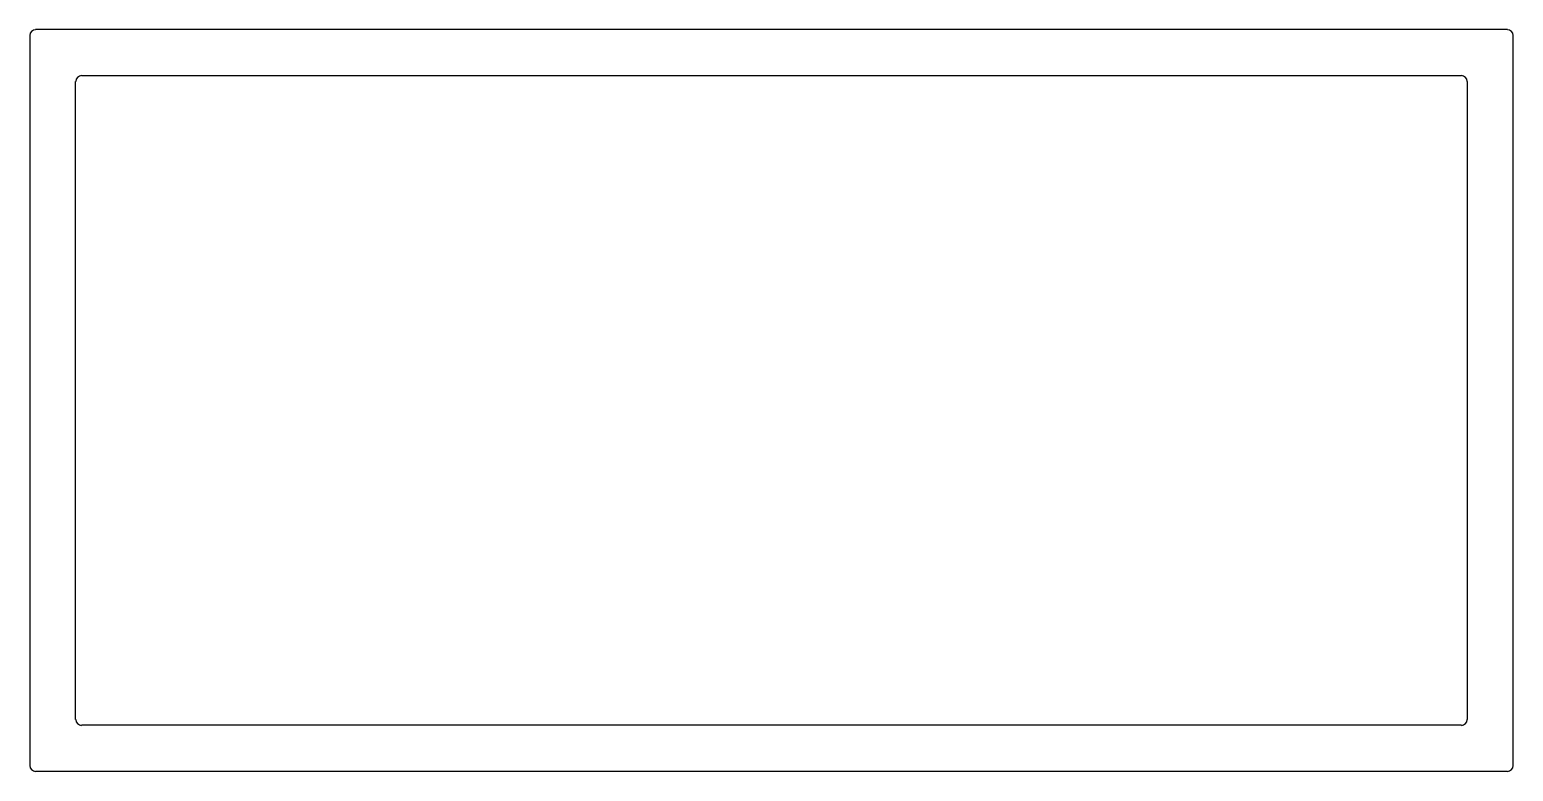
# Model space of a CAD drawing. Header units: inches. Extents: x -52 to 50, y 0 to 51.
import ezdxf

# ---------------------------------------------------------------- set-up
doc = ezdxf.new("R2010")
doc.units = ezdxf.units.IN
doc.header["$MEASUREMENT"] = 0

msp = doc.modelspace()

# ---------------------------------------------------------------- linework, layer by layer
at = {"color": 7}
for p, q in [((49.19, 51.07), (-51.59, 51.07)), ((-52, 50.66), (-52, 0.67)), ((49.6, 0.67), (49.6, 50.66)), ((-48.44, 47.92), (46.04, 47.92)), ((-48.85, 3.82), (-48.85, 47.51)), ((46.45, 47.51), (46.45, 3.82)), ((46.04, 3.42), (-48.44, 3.42)), ((-51.59, 0.27), (49.19, 0.27))]:
    msp.add_line(p, q, dxfattribs=at)
for centre, start, end in [((-51.59, 50.66), 90, 180), ((49.19, 50.66), 360, 90), ((-48.44, 47.51), 90, 180), ((46.04, 47.51), 360, 90), ((-48.44, 3.82), 180, 270), ((46.04, 3.82), 270, 0), ((-51.59, 0.67), 180, 270), ((49.19, 0.67), 270, 0)]:
    msp.add_arc(centre, 0.406, start, end, dxfattribs=at)

doc.saveas('drawing.dxf')
